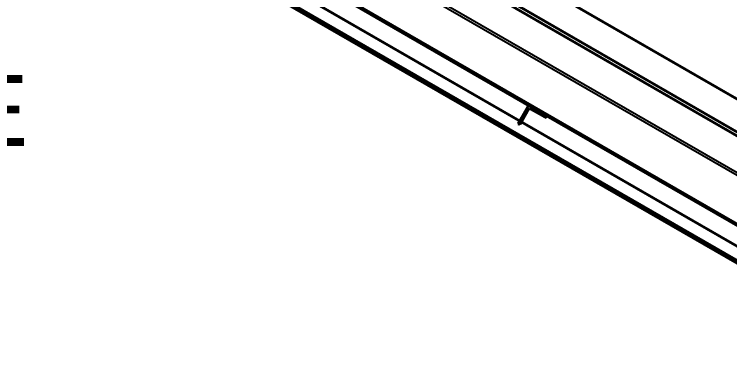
# Model space of a CAD drawing. Extents: x 0.1 to 11.6, y 0.3 to 16.2.
# Drawn here: x 6.191 to 8.005, y 7.934 to 8.855 of the extents above; entities that cross this region are included whole.
import ezdxf

# ---------------------------------------------------------------- set-up
doc = ezdxf.new("R2010")
doc.units = 0
doc.header["$MEASUREMENT"] = 0
doc.dimstyles.get("Standard").update_dxf_attribs({"dimtxt": 0.18, "dimasz": 0.18, "dimexe": 0.18, "dimexo": 0.0625, "dimgap": 0.09, "dimtad": 0, "dimtih": 1, "dimtoh": 1, "dimdec": 4, "dimzin": 0, "dimdsep": 46, "dimtxsty": 'Standard', "dimcen": 0.09, "dimadec": 0, "dimazin": 0, "dimtfac": 1, "dimtdec": 4, "dimtofl": 0, "dimtmove": 0, "dimatfit": 3, "dimfxl": 1, "dimtolj": 1, "dimtzin": 0, "dimarcsym": 0})

# ---------------------------------------------------------------- blocks, each defined once
blk = doc.blocks.new('*D4')
at = {"color": 0, "linetype": 'Continuous', "lineweight": -2, "transparency": 16777216}
blk.add_line((5.2917, 9.696), (5.2917, 8.2452), dxfattribs=at)
for start, end in [(337.5083, 345.0188), (254.9789, 262.4894)]:
    blk.add_arc((5.2917, 9.7994), 1.3741, start, end, dxfattribs=at)
at = {"color": 0, "linetype": 'Continuous', "transparency": 16777216}
for points in [[(6.5882, 9.2604), (6.5344, 9.287), (6.4817, 9.1123)], [(5.114, 8.4669), (5.1101, 8.4071), (5.2917, 8.4252)]]:
    blk.add_solid(points, dxfattribs=at)
at = {"layer": 'Defpoints', "color": 0, "linetype": 'Continuous', "transparency": 16777216}
for p in [(5.305, 9.7917), (5.2917, 9.7716), (5.2917, 9.7585), (5.7616, 8.5081), (9.4933, 7.3733)]:
    blk.add_point(p, dxfattribs=at)
at = {"color": 0, "linetype": 'Continuous', "transparency": 16777216, "insert": (5.9787, 8.6093), "char_height": 0.18, "attachment_point": 5}
blk.add_mtext('\\A1;varE', dxfattribs=at)

msp = doc.modelspace()

# ---------------------------------------------------------------- linework, layer by layer
at = {"color": 0}
for p, q in [((5.29167, 10.0233), (9.59831, 7.53836)), ((9.60167, 7.54167), (5.29497, 10.0283)), ((5.30501, 9.79167), (9.49333, 7.37332))]:
    msp.add_line(p, q, dxfattribs=at)
for points, const_width in [([(9.72331, 7.66), (9.68164, 7.68332), (5.88336, 9.875)], 0.00667), ([(5.84668, 9.81332), (9.64501, 7.62001)], 0.00667), ([(5.84332, 9.80501), (9.63997, 7.61333), (9.68164, 7.68332)], 0.00667), ([(9.50499, 7.37332), (6.05333, 9.36501), (6.09, 9.42833)], 0.01), ([(9.39333, 7.53168), (6.36833, 9.27832), (6.36833, 9.27669), (6.36664, 9.27501), (6.36664, 9.27333)], 0.00667), ([(6.345, 9.23503), (9.36833, 7.49001)], 0.00667), ([(6.78836, 9.03168), (6.83501, 9.00499), (7.49501, 8.62332)], 0.00667), ([(7.49501, 8.62332), (7.46832, 8.57667)], 0.00667), ([(7.49669, 8.61664), (7.47331, 8.57497)], 0.00667), ([(7.49501, 8.62332), (7.54167, 8.59668), (8.47835, 8.05664)], 0.00667), ([(7.49669, 8.61664), (7.53836, 8.59332), (7.54167, 8.59668)], 0.00667), ([(7.46832, 8.57667), (7.47331, 8.57497)], 0.00667)]:
    msp.add_lwpolyline(points, dxfattribs=dict(at, const_width=const_width))

# ---------------------------------------------------------------- dimensions: what is measured, and where the dimension line sits
at = {"linetype": 'Continuous'}
dim = msp.add_angular_dim_2l(base=(5.76164, 8.50809), line1=((5.30501, 9.79167), (9.49333, 7.37332)), line2=((5.29167, 9.77165), (5.29167, 9.75853)), text='varE', dimstyle='Standard', dxfattribs=at)
dim.commit()
dim.dimension.update_dxf_attribs({"geometry": '*D4', "text_midpoint": (5.97872, 8.60931)})

doc.saveas('drawing.dxf')
